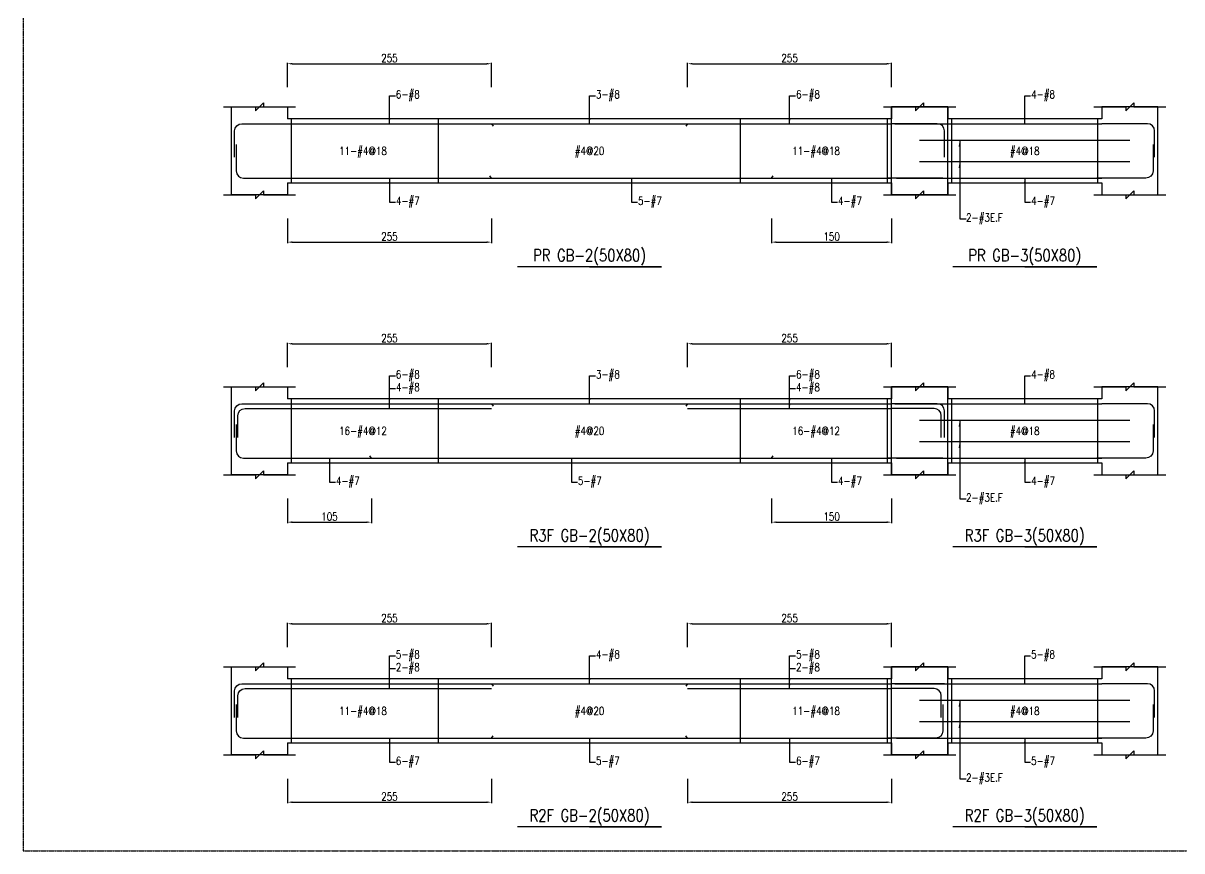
# Model space of a CAD drawing. Header units: millimetres. Extents: x 0 to 84580, y -12276 to 4373.
# Drawn here: x 26145 to 27593, y 0 to 1034 of the extents above; entities that cross this region are included whole.
import ezdxf
from ezdxf.enums import TextEntityAlignment as Align

# ---------------------------------------------------------------- set-up
doc = ezdxf.new("R2010")
doc.units = ezdxf.units.MM
doc.header["$MEASUREMENT"] = 0
doc.linetypes.add('CENTER', pattern=[2, 1.25, -0.25, 0.25, -0.25])
for name, color, linetype in [('S-DIM', 2, 'Continuous'), ('S-GRID', 1, 'CENTER'), ('S-LEADER', 2, 'Continuous'), ('S-RC', 130, 'Continuous'), ('S-REINF', 6, 'Continuous'), ('S-TEXT', 2, 'Continuous')]:
    doc.layers.add(name, color=color, linetype=linetype)
doc.styles.add('CS4', font='romans.shx', dxfattribs={"width": 0.8, "bigfont": 'lsp.shx'})
doc.styles.get("Standard").update_dxf_attribs({"font": 'arial.ttf'})
doc.dimstyles.new('ISO-25', dxfattribs={"dimtxt": 2.5, "dimasz": 2.5, "dimexe": 1.25, "dimexo": 0.625, "dimtad": 1, "dimtxsty": 'Standard', "dimcen": 2.5, "dimadec": 0, "dimazin": 0, "dimtfac": 1, "dimtmove": 0, "dimatfit": 3, "dimfxl": 0, "dimarcsym": 0})

# ---------------------------------------------------------------- blocks, each defined once
blk = doc.blocks.new('*D98')
at = {"layer": 'DEFPOINTS', "color": 0, "transparency": 16777216}
for p in [(26730.2, 283.8), (26475.2, 253.8), (26730.2, 253.8)]:
    blk.add_point(p, dxfattribs=at)
at = {"layer": 'S-DIM', "color": 0, "lineweight": -2, "transparency": 16777216}
for p, q in [((26475.2, 254.5), (26475.2, 285.1)), ((26481.2, 283.8), (26724.2, 283.8)), ((26730.2, 254.5), (26730.2, 285.1))]:
    blk.add_line(p, q, dxfattribs=at)
at = {"layer": 'S-DIM', "color": 0, "transparency": 16777216}
for points in [[(26481.2, 284.8), (26481.2, 282.8), (26475.2, 283.8)], [(26724.2, 284.8), (26724.2, 282.8), (26730.2, 283.8)]]:
    blk.add_solid(points, dxfattribs=at)
at = {"layer": 'S-DIM', "color": 0, "transparency": 16777216, "insert": (26602.7, 290.8), "char_height": 10, "attachment_point": 5, "style": 'CS4'}
blk.add_mtext('255', dxfattribs=at)
blk = doc.blocks.new('*D99')
at = {"layer": 'DEFPOINTS', "color": 0, "transparency": 16777216}
for p in [(27230.2, 283.8), (26975.2, 253.8), (27230.2, 253.8)]:
    blk.add_point(p, dxfattribs=at)
at = {"layer": 'S-DIM', "color": 0, "lineweight": -2, "transparency": 16777216}
for p, q in [((26975.2, 254.5), (26975.2, 285.1)), ((26981.2, 283.8), (27224.2, 283.8)), ((27230.2, 254.5), (27230.2, 285.1))]:
    blk.add_line(p, q, dxfattribs=at)
at = {"layer": 'S-DIM', "color": 0, "transparency": 16777216}
for points in [[(26981.2, 284.8), (26981.2, 282.8), (26975.2, 283.8)], [(27224.2, 284.8), (27224.2, 282.8), (27230.2, 283.8)]]:
    blk.add_solid(points, dxfattribs=at)
at = {"layer": 'S-DIM', "color": 0, "transparency": 16777216, "insert": (27102.7, 290.8), "char_height": 10, "attachment_point": 5, "style": 'CS4'}
blk.add_mtext('255', dxfattribs=at)
blk = doc.blocks.new('*D100')
at = {"layer": 'DEFPOINTS', "color": 0, "transparency": 16777216}
for p in [(26475.2, 90.8), (26730.2, 90.8), (26730.2, 60.8)]:
    blk.add_point(p, dxfattribs=at)
at = {"layer": 'S-DIM', "color": 0, "lineweight": -2, "transparency": 16777216}
for p, q in [((26475.2, 90.2), (26475.2, 59.6)), ((26730.2, 90.2), (26730.2, 59.6)), ((26481.2, 60.8), (26724.2, 60.8))]:
    blk.add_line(p, q, dxfattribs=at)
at = {"layer": 'S-DIM', "color": 0, "transparency": 16777216}
for points in [[(26481.2, 61.8), (26481.2, 59.8), (26475.2, 60.8)], [(26724.2, 61.8), (26724.2, 59.8), (26730.2, 60.8)]]:
    blk.add_solid(points, dxfattribs=at)
at = {"layer": 'S-DIM', "color": 0, "transparency": 16777216, "insert": (26602.7, 67.8), "char_height": 10, "attachment_point": 5, "style": 'CS4'}
blk.add_mtext('255', dxfattribs=at)
blk = doc.blocks.new('*D101')
at = {"layer": 'DEFPOINTS', "color": 0, "transparency": 16777216}
for p in [(26975.2, 90.8), (27230.2, 90.8), (27230.2, 60.8)]:
    blk.add_point(p, dxfattribs=at)
at = {"layer": 'S-DIM', "color": 0, "lineweight": -2, "transparency": 16777216}
for p, q in [((26975.2, 90.2), (26975.2, 59.6)), ((27230.2, 90.2), (27230.2, 59.6)), ((26981.2, 60.8), (27224.2, 60.8))]:
    blk.add_line(p, q, dxfattribs=at)
at = {"layer": 'S-DIM', "color": 0, "transparency": 16777216}
for points in [[(26981.2, 61.8), (26981.2, 59.8), (26975.2, 60.8)], [(27224.2, 61.8), (27224.2, 59.8), (27230.2, 60.8)]]:
    blk.add_solid(points, dxfattribs=at)
at = {"layer": 'S-DIM', "color": 0, "transparency": 16777216, "insert": (27102.7, 67.8), "char_height": 10, "attachment_point": 5, "style": 'CS4'}
blk.add_mtext('255', dxfattribs=at)
blk = doc.blocks.new('*D102')
at = {"layer": 'DEFPOINTS', "color": 0, "transparency": 16777216}
for p in [(26730.2, 633.8), (26475.2, 603.8), (26730.2, 603.8)]:
    blk.add_point(p, dxfattribs=at)
at = {"layer": 'S-DIM', "color": 0, "lineweight": -2, "transparency": 16777216}
for p, q in [((26475.2, 604.5), (26475.2, 635.1)), ((26481.2, 633.8), (26724.2, 633.8)), ((26730.2, 604.5), (26730.2, 635.1))]:
    blk.add_line(p, q, dxfattribs=at)
at = {"layer": 'S-DIM', "color": 0, "transparency": 16777216}
for points in [[(26481.2, 634.8), (26481.2, 632.8), (26475.2, 633.8)], [(26724.2, 634.8), (26724.2, 632.8), (26730.2, 633.8)]]:
    blk.add_solid(points, dxfattribs=at)
at = {"layer": 'S-DIM', "color": 0, "transparency": 16777216, "insert": (26602.7, 640.8), "char_height": 10, "attachment_point": 5, "style": 'CS4'}
blk.add_mtext('255', dxfattribs=at)
blk = doc.blocks.new('*D103')
at = {"layer": 'DEFPOINTS', "color": 0, "transparency": 16777216}
for p in [(27230.2, 633.8), (26975.2, 603.8), (27230.2, 603.8)]:
    blk.add_point(p, dxfattribs=at)
at = {"layer": 'S-DIM', "color": 0, "lineweight": -2, "transparency": 16777216}
for p, q in [((26975.2, 604.5), (26975.2, 635.1)), ((26981.2, 633.8), (27224.2, 633.8)), ((27230.2, 604.5), (27230.2, 635.1))]:
    blk.add_line(p, q, dxfattribs=at)
at = {"layer": 'S-DIM', "color": 0, "transparency": 16777216}
for points in [[(26981.2, 634.8), (26981.2, 632.8), (26975.2, 633.8)], [(27224.2, 634.8), (27224.2, 632.8), (27230.2, 633.8)]]:
    blk.add_solid(points, dxfattribs=at)
at = {"layer": 'S-DIM', "color": 0, "transparency": 16777216, "insert": (27102.7, 640.8), "char_height": 10, "attachment_point": 5, "style": 'CS4'}
blk.add_mtext('255', dxfattribs=at)
blk = doc.blocks.new('*D104')
at = {"layer": 'DEFPOINTS', "color": 0, "transparency": 16777216}
for p in [(26475.2, 440.8), (26580.2, 440.8), (26580.2, 410.8)]:
    blk.add_point(p, dxfattribs=at)
at = {"layer": 'S-DIM', "color": 0, "lineweight": -2, "transparency": 16777216}
for p, q in [((26475.2, 440.2), (26475.2, 409.6)), ((26580.2, 440.2), (26580.2, 409.6)), ((26481.2, 410.8), (26574.2, 410.8))]:
    blk.add_line(p, q, dxfattribs=at)
at = {"layer": 'S-DIM', "color": 0, "transparency": 16777216}
for points in [[(26481.2, 411.8), (26481.2, 409.8), (26475.2, 410.8)], [(26574.2, 411.8), (26574.2, 409.8), (26580.2, 410.8)]]:
    blk.add_solid(points, dxfattribs=at)
at = {"layer": 'S-DIM', "color": 0, "transparency": 16777216, "insert": (26527.7, 417.8), "char_height": 10, "attachment_point": 5, "style": 'CS4'}
blk.add_mtext('105', dxfattribs=at)
blk = doc.blocks.new('*D105')
at = {"layer": 'DEFPOINTS', "color": 0, "transparency": 16777216}
for p in [(27080.2, 440.8), (27230.2, 440.8), (27230.2, 410.8)]:
    blk.add_point(p, dxfattribs=at)
at = {"layer": 'S-DIM', "color": 0, "lineweight": -2, "transparency": 16777216}
for p, q in [((27080.2, 440.2), (27080.2, 409.6)), ((27230.2, 440.2), (27230.2, 409.6)), ((27086.2, 410.8), (27224.2, 410.8))]:
    blk.add_line(p, q, dxfattribs=at)
at = {"layer": 'S-DIM', "color": 0, "transparency": 16777216}
for points in [[(27086.2, 411.8), (27086.2, 409.8), (27080.2, 410.8)], [(27224.2, 411.8), (27224.2, 409.8), (27230.2, 410.8)]]:
    blk.add_solid(points, dxfattribs=at)
at = {"layer": 'S-DIM', "color": 0, "transparency": 16777216, "insert": (27155.2, 417.8), "char_height": 10, "attachment_point": 5, "style": 'CS4'}
blk.add_mtext('150', dxfattribs=at)
blk = doc.blocks.new('*D106')
at = {"layer": 'DEFPOINTS', "color": 0, "transparency": 16777216}
for p in [(26730.2, 983.8), (26475.2, 953.8), (26730.2, 953.8)]:
    blk.add_point(p, dxfattribs=at)
at = {"layer": 'S-DIM', "color": 0, "lineweight": -2, "transparency": 16777216}
for p, q in [((26475.2, 954.5), (26475.2, 985.1)), ((26730.2, 954.5), (26730.2, 985.1)), ((26481.2, 983.8), (26724.2, 983.8))]:
    blk.add_line(p, q, dxfattribs=at)
at = {"layer": 'S-DIM', "color": 0, "transparency": 16777216}
for points in [[(26481.2, 984.8), (26481.2, 982.8), (26475.2, 983.8)], [(26724.2, 984.8), (26724.2, 982.8), (26730.2, 983.8)]]:
    blk.add_solid(points, dxfattribs=at)
at = {"layer": 'S-DIM', "color": 0, "transparency": 16777216, "insert": (26602.7, 990.8), "char_height": 10, "attachment_point": 5, "style": 'CS4'}
blk.add_mtext('255', dxfattribs=at)
blk = doc.blocks.new('*D125')
at = {"layer": 'DEFPOINTS', "color": 0, "transparency": 16777216}
for p in [(27230.2, 983.8), (26975.2, 953.8), (27230.2, 953.8)]:
    blk.add_point(p, dxfattribs=at)
at = {"layer": 'S-DIM', "color": 0, "lineweight": -2, "transparency": 16777216}
for p, q in [((26975.2, 954.5), (26975.2, 985.1)), ((27230.2, 954.5), (27230.2, 985.1)), ((26981.2, 983.8), (27224.2, 983.8))]:
    blk.add_line(p, q, dxfattribs=at)
at = {"layer": 'S-DIM', "color": 0, "transparency": 16777216}
for points in [[(26981.2, 984.8), (26981.2, 982.8), (26975.2, 983.8)], [(27224.2, 984.8), (27224.2, 982.8), (27230.2, 983.8)]]:
    blk.add_solid(points, dxfattribs=at)
at = {"layer": 'S-DIM', "color": 0, "transparency": 16777216, "insert": (27102.7, 990.8), "char_height": 10, "attachment_point": 5, "style": 'CS4'}
blk.add_mtext('255', dxfattribs=at)
blk = doc.blocks.new('*D126')
at = {"layer": 'DEFPOINTS', "color": 0, "transparency": 16777216}
for p in [(26475.2, 790.8), (26730.2, 790.8), (26730.2, 760.8)]:
    blk.add_point(p, dxfattribs=at)
at = {"layer": 'S-DIM', "color": 0, "lineweight": -2, "transparency": 16777216}
for p, q in [((26475.2, 790.2), (26475.2, 759.6)), ((26730.2, 790.2), (26730.2, 759.6)), ((26481.2, 760.8), (26724.2, 760.8))]:
    blk.add_line(p, q, dxfattribs=at)
at = {"layer": 'S-DIM', "color": 0, "transparency": 16777216}
for points in [[(26481.2, 761.8), (26481.2, 759.8), (26475.2, 760.8)], [(26724.2, 761.8), (26724.2, 759.8), (26730.2, 760.8)]]:
    blk.add_solid(points, dxfattribs=at)
at = {"layer": 'S-DIM', "color": 0, "transparency": 16777216, "insert": (26602.7, 767.8), "char_height": 10, "attachment_point": 5, "style": 'CS4'}
blk.add_mtext('255', dxfattribs=at)
blk = doc.blocks.new('*D127')
at = {"layer": 'DEFPOINTS', "color": 0, "transparency": 16777216}
for p in [(27080.2, 790.8), (27230.2, 790.8), (27230.2, 760.8)]:
    blk.add_point(p, dxfattribs=at)
at = {"layer": 'S-DIM', "color": 0, "lineweight": -2, "transparency": 16777216}
for p, q in [((27080.2, 790.2), (27080.2, 759.6)), ((27230.2, 790.2), (27230.2, 759.6)), ((27086.2, 760.8), (27224.2, 760.8))]:
    blk.add_line(p, q, dxfattribs=at)
at = {"layer": 'S-DIM', "color": 0, "transparency": 16777216}
for points in [[(27086.2, 761.8), (27086.2, 759.8), (27080.2, 760.8)], [(27224.2, 761.8), (27224.2, 759.8), (27230.2, 760.8)]]:
    blk.add_solid(points, dxfattribs=at)
at = {"layer": 'S-DIM', "color": 0, "transparency": 16777216, "insert": (27155.2, 767.8), "char_height": 10, "attachment_point": 5, "style": 'CS4'}
blk.add_mtext('150', dxfattribs=at)

msp = doc.modelspace()

# ---------------------------------------------------------------- linework, layer by layer
at = {"layer": 'S-GRID'}
msp.add_lwpolyline([(26145, 0), (29374, 0), (29374, 2069), (26145, 2069), (26145, 0)], dxfattribs=at)
at = {"layer": 'S-RC'}
for points in [[(26395.224, 929.827), (26435.224, 929.82), (26435.223, 924.82), (26445.225, 934.818), (26445.224, 929.818), (26485.224, 929.81)], [(26475.224, 834.827), (26475.224, 819.827), (26405.224, 819.827), (26405.224, 929.827), (26475.224, 929.827), (26475.224, 914.827)], [(27220.224, 929.827), (27260.224, 929.82), (27260.223, 924.82), (27270.225, 934.818), (27270.224, 929.818), (27310.224, 929.81)], [(27220.224, 929.827), (27260.224, 929.82), (27260.223, 924.82), (27270.225, 934.818), (27270.224, 929.818), (27310.224, 929.81)], [(27230.224, 834.827), (27230.224, 819.827), (27300.224, 819.827), (27300.224, 929.827), (27230.224, 929.827), (27230.224, 914.827)], [(27300.224, 834.827), (27300.224, 819.827), (27230.224, 819.827), (27230.224, 929.827), (27300.224, 929.827), (27300.224, 914.827)], [(27482.824, 929.827), (27522.824, 929.82), (27522.823, 924.82), (27532.825, 934.818), (27532.824, 929.818), (27572.824, 929.81)], [(27492.824, 834.827), (27492.824, 819.827), (27562.824, 819.827), (27562.824, 929.827), (27492.824, 929.827), (27492.824, 914.827)], [(27230.224, 914.827), (26475.224, 914.827)], [(27492.824, 914.827), (27300.224, 914.827)], [(26475.224, 834.827), (27230.224, 834.827)], [(27300.224, 834.827), (27492.824, 834.827)], [(26395.224, 819.827), (26435.224, 819.82), (26435.223, 814.82), (26445.225, 824.818), (26445.224, 819.818), (26485.224, 819.81)], [(27220.224, 819.827), (27260.224, 819.82), (27260.223, 814.82), (27270.225, 824.818), (27270.224, 819.818), (27310.224, 819.81)], [(27220.224, 819.827), (27260.224, 819.82), (27260.223, 814.82), (27270.225, 824.818), (27270.224, 819.818), (27310.224, 819.81)], [(27482.824, 819.827), (27522.824, 819.82), (27522.823, 814.82), (27532.825, 824.818), (27532.824, 819.818), (27572.824, 819.81)], [(26852.724, 729.827), (26942.724, 729.827), (26762.724, 729.827)], [(27396.524, 729.827), (27486.524, 729.827), (27306.524, 729.827)], [(26395.224, 579.827), (26435.224, 579.82), (26435.223, 574.82), (26445.225, 584.818), (26445.224, 579.818), (26485.224, 579.81)], [(26475.224, 484.827), (26475.224, 469.827), (26405.224, 469.827), (26405.224, 579.827), (26475.224, 579.827), (26475.224, 564.827)], [(27220.224, 579.827), (27260.224, 579.82), (27260.223, 574.82), (27270.225, 584.818), (27270.224, 579.818), (27310.224, 579.81)], [(27220.224, 579.827), (27260.224, 579.82), (27260.223, 574.82), (27270.225, 584.818), (27270.224, 579.818), (27310.224, 579.81)], [(27230.224, 484.827), (27230.224, 469.827), (27300.224, 469.827), (27300.224, 579.827), (27230.224, 579.827), (27230.224, 564.827)], [(27300.224, 484.827), (27300.224, 469.827), (27230.224, 469.827), (27230.224, 579.827), (27300.224, 579.827), (27300.224, 564.827)], [(27482.824, 579.827), (27522.824, 579.82), (27522.823, 574.82), (27532.825, 584.818), (27532.824, 579.818), (27572.824, 579.81)], [(27492.824, 484.827), (27492.824, 469.827), (27562.824, 469.827), (27562.824, 579.827), (27492.824, 579.827), (27492.824, 564.827)], [(27230.224, 564.827), (26475.224, 564.827)], [(27492.824, 564.827), (27300.224, 564.827)], [(26475.224, 484.827), (27230.224, 484.827)], [(27300.224, 484.827), (27492.824, 484.827)], [(26395.224, 469.827), (26435.224, 469.82), (26435.223, 464.82), (26445.225, 474.818), (26445.224, 469.818), (26485.224, 469.81)], [(27220.224, 469.827), (27260.224, 469.82), (27260.223, 464.82), (27270.225, 474.818), (27270.224, 469.818), (27310.224, 469.81)], [(27220.224, 469.827), (27260.224, 469.82), (27260.223, 464.82), (27270.225, 474.818), (27270.224, 469.818), (27310.224, 469.81)], [(27482.824, 469.827), (27522.824, 469.82), (27522.823, 464.82), (27532.825, 474.818), (27532.824, 469.818), (27572.824, 469.81)], [(26852.724, 379.827), (26942.724, 379.827), (26762.724, 379.827)], [(27396.524, 379.827), (27486.524, 379.827), (27306.524, 379.827)], [(26395.224, 229.827), (26435.224, 229.82), (26435.223, 224.82), (26445.225, 234.818), (26445.224, 229.818), (26485.224, 229.81)], [(27220.224, 229.827), (27260.224, 229.82), (27260.223, 224.82), (27270.225, 234.818), (27270.224, 229.818), (27310.224, 229.81)], [(27220.224, 229.827), (27260.224, 229.82), (27260.223, 224.82), (27270.225, 234.818), (27270.224, 229.818), (27310.224, 229.81)], [(27482.824, 229.827), (27522.824, 229.82), (27522.823, 224.82), (27532.825, 234.818), (27532.824, 229.818), (27572.824, 229.81)], [(26475.224, 134.827), (26475.224, 119.827), (26405.224, 119.827), (26405.224, 229.827), (26475.224, 229.827), (26475.224, 214.827)], [(27230.224, 134.827), (27230.224, 119.827), (27300.224, 119.827), (27300.224, 229.827), (27230.224, 229.827), (27230.224, 214.827)], [(27300.224, 134.827), (27300.224, 119.827), (27230.224, 119.827), (27230.224, 229.827), (27300.224, 229.827), (27300.224, 214.827)], [(27492.824, 134.827), (27492.824, 119.827), (27562.824, 119.827), (27562.824, 229.827), (27492.824, 229.827), (27492.824, 214.827)], [(27230.224, 214.827), (26475.224, 214.827)], [(27492.824, 214.827), (27300.224, 214.827)], [(26475.224, 134.827), (27230.224, 134.827)], [(27300.224, 134.827), (27492.824, 134.827)], [(26395.224, 119.827), (26435.224, 119.82), (26435.223, 114.82), (26445.225, 124.818), (26445.224, 119.818), (26485.224, 119.81)], [(27220.224, 119.827), (27260.224, 119.82), (27260.223, 114.82), (27270.225, 124.818), (27270.224, 119.818), (27310.224, 119.81)], [(27220.224, 119.827), (27260.224, 119.82), (27260.223, 114.82), (27270.225, 124.818), (27270.224, 119.818), (27310.224, 119.81)], [(27482.824, 119.827), (27522.824, 119.82), (27522.823, 114.82), (27532.825, 124.818), (27532.824, 119.818), (27572.824, 119.81)], [(26852.724, 29.827), (26942.724, 29.827), (26762.724, 29.827)], [(27396.524, 29.827), (27486.524, 29.827), (27306.524, 29.827)]]:
    msp.add_lwpolyline(points, dxfattribs=at)
at = {"layer": 'S-REINF', "color": 1}
for points in [[(26480.224, 834.827), (26480.224, 914.827)], [(26663.974, 834.827), (26663.974, 914.827)], [(27041.474, 834.827), (27041.474, 914.827)], [(27225.224, 834.827), (27225.224, 914.827)], [(27305.224, 834.827), (27305.224, 914.827)], [(27487.824, 834.827), (27487.824, 914.827)], [(27265.224, 888.161), (27527.824, 888.161)], [(27265.224, 861.494), (27527.824, 861.494)], [(26480.224, 484.827), (26480.224, 564.827)], [(26663.974, 484.827), (26663.974, 564.827)], [(27041.474, 484.827), (27041.474, 564.827)], [(27225.224, 484.827), (27225.224, 564.827)], [(27305.224, 484.827), (27305.224, 564.827)], [(27487.824, 484.827), (27487.824, 564.827)], [(27265.224, 538.161), (27527.824, 538.161)], [(27265.224, 511.494), (27527.824, 511.494)], [(26480.224, 134.827), (26480.224, 214.827)], [(26663.974, 134.827), (26663.974, 214.827)], [(27041.474, 134.827), (27041.474, 214.827)], [(27225.224, 134.827), (27225.224, 214.827)], [(27305.224, 134.827), (27305.224, 214.827)], [(27487.824, 134.827), (27487.824, 214.827)], [(27265.224, 188.161), (27527.824, 188.161)], [(27265.224, 161.494), (27527.824, 161.494)]]:
    msp.add_lwpolyline(points, dxfattribs=at)
at = {"layer": 'S-REINF'}
for points in [[(26409.224, 866.827), (26409.224, 899.827, -0.41421356), (26418.224, 908.827), (26475.224, 908.827)], [(27296.224, 866.827), (27296.224, 899.827, 0.41421356), (27287.224, 908.827), (27230.224, 908.827)], [(27558.824, 866.827), (27558.824, 899.827, 0.41421356), (27549.824, 908.827), (27492.824, 908.827)], [(26411.224, 882.827), (26411.224, 849.827, 0.41421356), (26420.224, 840.827), (26475.224, 840.827)], [(27556.824, 882.827), (27556.824, 849.827, -0.41421356), (27547.824, 840.827), (27486.824, 840.827)], [(26409.224, 516.827), (26409.224, 549.827, -0.41421356), (26418.224, 558.827), (26475.224, 558.827)], [(26413.224, 516.827), (26413.224, 543.827, -0.41421356), (26422.224, 552.827), (26475.224, 552.827)], [(27296.224, 516.827), (27296.224, 549.827, 0.41421356), (27287.224, 558.827), (27230.224, 558.827)], [(27292.224, 516.827), (27292.224, 543.827, 0.41421356), (27283.224, 552.827), (27230.224, 552.827)], [(27558.824, 516.827), (27558.824, 549.827, 0.41421356), (27549.824, 558.827), (27492.824, 558.827)], [(26411.224, 532.827), (26411.224, 499.827, 0.41421356), (26420.224, 490.827), (26475.224, 490.827)], [(27556.824, 532.827), (27556.824, 499.827, -0.41421356), (27547.824, 490.827), (27486.824, 490.827)], [(26409.224, 166.827), (26409.224, 199.827, -0.41421356), (26418.224, 208.827), (26475.224, 208.827)], [(26413.224, 166.827), (26413.224, 193.827, -0.41421356), (26422.224, 202.827), (26475.224, 202.827)], [(27292.224, 166.827), (27292.224, 193.827, 0.41421356), (27283.224, 202.827), (27230.224, 202.827)], [(27558.824, 166.827), (27558.824, 199.827, 0.41421356), (27549.824, 208.827), (27492.824, 208.827)], [(26411.224, 182.827), (26411.224, 149.827, 0.41421356), (26420.224, 140.827), (26475.224, 140.827)], [(27294.224, 182.827), (27294.224, 149.827, -0.41421356), (27285.224, 140.827), (27224.224, 140.827)], [(27556.824, 182.827), (27556.824, 149.827, -0.41421356), (27547.824, 140.827), (27486.824, 140.827)]]:
    msp.add_lwpolyline(points, format="xyb", dxfattribs=at)
for points in [[(26475.224, 908.827), (26730.224, 908.827)], [(26730.224, 908.827), (26732.224, 905.827)], [(26730.224, 908.827), (26975.224, 908.827)], [(26975.224, 908.827), (26973.224, 905.827)], [(26975.224, 908.827), (27230.224, 908.827)], [(27234.224, 908.827), (27300.224, 908.827)], [(27300.224, 908.827), (27492.824, 908.827)], [(26475.224, 840.827), (26730.224, 840.827)], [(26730.224, 840.827), (26728.224, 843.827)], [(26730.224, 840.827), (27080.224, 840.827)], [(27080.224, 840.827), (27082.224, 843.827)], [(27080.224, 840.827), (27230.224, 840.827)], [(27294.224, 840.827), (27224.224, 840.827)], [(27236.224, 840.827), (27300.224, 840.827)], [(27300.224, 840.827), (27492.824, 840.827)], [(26475.224, 558.827), (26730.224, 558.827)], [(26475.224, 552.827), (26730.224, 552.827)], [(26730.224, 558.827), (26732.224, 555.827)], [(26730.224, 558.827), (26975.224, 558.827)], [(26975.224, 558.827), (26973.224, 555.827)], [(26975.224, 558.827), (27230.224, 558.827)], [(26975.224, 552.827), (27230.224, 552.827)], [(27234.224, 558.827), (27300.224, 558.827)], [(27300.224, 558.827), (27492.824, 558.827)], [(26580.224, 490.827), (26578.224, 493.827)], [(27080.224, 490.827), (27082.224, 493.827)], [(26475.224, 490.827), (26580.224, 490.827)], [(26580.224, 490.827), (27080.224, 490.827)], [(27080.224, 490.827), (27230.224, 490.827)], [(27294.224, 490.827), (27224.224, 490.827)], [(27236.224, 490.827), (27300.224, 490.827)], [(27300.224, 490.827), (27492.824, 490.827)], [(26475.224, 208.827), (26730.224, 208.827)], [(26475.224, 202.827), (26730.224, 202.827)], [(26730.224, 208.827), (26732.224, 205.827)], [(26730.224, 208.827), (26975.224, 208.827)], [(26975.224, 208.827), (26973.224, 205.827)], [(26975.224, 208.827), (27230.224, 208.827)], [(26975.224, 202.827), (27230.224, 202.827)], [(27296.224, 208.827), (27230.224, 208.827)], [(27234.224, 208.827), (27300.224, 208.827)], [(27300.224, 208.827), (27492.824, 208.827)], [(26475.224, 140.827), (26730.224, 140.827)], [(26730.224, 140.827), (26732.224, 143.827)], [(26730.224, 140.827), (26975.224, 140.827)], [(26975.224, 140.827), (26973.224, 143.827)], [(26975.224, 140.827), (27230.224, 140.827)], [(27236.224, 140.827), (27300.224, 140.827)], [(27300.224, 140.827), (27492.824, 140.827)]]:
    msp.add_lwpolyline(points, dxfattribs=at)

# ---------------------------------------------------------------- texts
at = {"layer": 'S-LEADER', "char_height": 10, "attachment_point": 4, "style": 'CS4'}
for s, insert in [('6-#8', (26610.724, 943.827)), ('3-#8', (26860.724, 943.827)), ('6-#8', (27110.724, 943.827)), ('4-#8', (27404.524, 943.827)), ('4-#7', (26610.724, 810.827)), ('5-#7', (26913.224, 810.827)), ('4-#7', (27163.224, 810.827)), ('4-#7', (27404.524, 810.827)), ('6-#8', (26610.724, 593.827)), ('3-#8', (26860.724, 593.827)), ('6-#8', (27110.724, 593.827)), ('4-#8', (27404.524, 593.827)), ('4-#8', (26610.724, 577.827)), ('4-#8', (27110.724, 577.827)), ('4-#7', (26535.724, 460.827)), ('5-#7', (26838.224, 460.827)), ('4-#7', (27163.224, 460.827)), ('4-#7', (27404.524, 460.827)), ('5-#8', (26610.724, 243.827)), ('4-#8', (26860.724, 243.827)), ('5-#8', (27110.724, 243.827)), ('5-#8', (27404.524, 243.827)), ('2-#8', (26610.724, 227.827)), ('2-#8', (27110.724, 227.827)), ('6-#7', (26610.724, 110.827)), ('5-#7', (26860.724, 110.827)), ('6-#7', (27110.724, 110.827)), ('5-#7', (27404.524, 110.827))]:
    msp.add_mtext(s, dxfattribs=dict(at, insert=insert))
at = {"layer": 'S-LEADER', "color": 3, "char_height": 10, "attachment_point": 4, "style": 'CS4'}
for insert in [(27323.224, 789.827), (27323.224, 439.827), (27323.224, 89.827)]:
    msp.add_mtext('2-#3E.F', dxfattribs=dict(at, insert=insert))
at = {"layer": 'S-RC', "style": 'CS4', "width": 0.8}
for s, p in [('PR GB-2(50X80)', (26852.724, 736.827)), ('PR GB-3(50X80)', (27396.524, 736.827)), ('R3F GB-2(50X80)', (26852.724, 386.827)), ('R3F GB-3(50X80)', (27396.524, 386.827)), ('R2F GB-2(50X80)', (26852.724, 36.827)), ('R2F GB-3(50X80)', (27396.524, 36.827))]:
    msp.add_text(s, height=15, dxfattribs=at).set_placement(p, align=Align.CENTER)
at = {"layer": 'S-TEXT', "color": 1, "style": 'CS4', "width": 0.8}
for s, p in [('11-#4@18', (26569.599, 869.827)), ('#4@20', (26852.724, 869.827)), ('11-#4@18', (27135.849, 869.827)), ('#4@18', (27396.524, 869.827)), ('16-#4@12', (26569.599, 519.827)), ('#4@20', (26852.724, 519.827)), ('16-#4@12', (27135.849, 519.827)), ('#4@18', (27396.524, 519.827)), ('11-#4@18', (26569.599, 169.827)), ('#4@20', (26852.724, 169.827)), ('11-#4@18', (27135.849, 169.827)), ('#4@18', (27396.524, 169.827))]:
    msp.add_text(s, height=10, dxfattribs=at).set_placement(p, align=Align.CENTER)

# ---------------------------------------------------------------- dimensions: what is measured, and where the dimension line sits
at = {"layer": 'S-DIM'}
for p1, p2, distance, picture, middle in [((26475.224, 953.827), (26730.224, 953.827), 30, '*D106', (26602.724, 990.827)), ((26975.224, 953.827), (27230.224, 953.827), 30, '*D125', (27102.724, 990.827)), ((26475.224, 790.827), (26730.224, 790.827), -30, '*D126', (26602.724, 767.827)), ((27080.224, 790.827), (27230.224, 790.827), -30, '*D127', (27155.224, 767.827)), ((26475.224, 603.827), (26730.224, 603.827), 30, '*D102', (26602.724, 640.827)), ((26975.224, 603.827), (27230.224, 603.827), 30, '*D103', (27102.724, 640.827)), ((26475.224, 440.827), (26580.224, 440.827), -30, '*D104', (26527.724, 417.827)), ((27080.224, 440.827), (27230.224, 440.827), -30, '*D105', (27155.224, 417.827)), ((26475.224, 253.827), (26730.224, 253.827), 30, '*D98', (26602.724, 290.827)), ((26975.224, 253.827), (27230.224, 253.827), 30, '*D99', (27102.724, 290.827)), ((26475.224, 90.827), (26730.224, 90.827), -30, '*D100', (26602.724, 67.827)), ((26975.224, 90.827), (27230.224, 90.827), -30, '*D101', (27102.724, 67.827))]:
    dim = msp.add_aligned_dim(p1=p1, p2=p2, distance=distance, dimstyle='ISO-25', override={"dimtxt": 10, "dimasz": 6, "dimgap": 2, "dimtxsty": 'CS4'}, dxfattribs=at)
    dim.commit()
    dim.dimension.update_dxf_attribs({"geometry": picture, "text_midpoint": middle})

# ---------------------------------------------------------------- leaders
at = {"layer": 'S-LEADER', "annotation_type": 0, "has_hookline": 1, "hookline_direction": 0}
for points, override, text_width in [([(26602.724, 908.827), (26602.724, 943.827), (26610.099, 943.827)], {"dimasz": 6, "dimtad": 0}, 30.476), ([(26852.724, 908.827), (26852.724, 943.827), (26860.099, 943.827)], {"dimasz": 6, "dimtad": 0}, 30.857), ([(27102.724, 908.827), (27102.724, 943.827), (27110.099, 943.827)], {"dimasz": 6, "dimtad": 0}, 30.476), ([(27396.524, 908.827), (27396.524, 943.827), (27403.899, 943.827)], {"dimasz": 6, "dimtad": 0}, 30.857), ([(27315.224, 861.494), (27315.224, 789.827), (27322.599, 789.827)], {"dimasz": 8, "dimtad": 0}, 49.524), ([(26602.724, 840.827), (26602.724, 810.827), (26610.099, 810.827)], {"dimasz": 6, "dimtad": 0}, 30.857), ([(26905.224, 840.827), (26905.224, 810.827), (26912.599, 810.827)], {"dimasz": 6, "dimtad": 0}, 30.857), ([(27155.224, 840.827), (27155.224, 810.827), (27162.599, 810.827)], {"dimasz": 6, "dimtad": 0}, 30.857), ([(27396.524, 840.827), (27396.524, 810.827), (27403.899, 810.827)], {"dimasz": 6, "dimtad": 0}, 30.857), ([(26602.724, 558.827), (26602.724, 593.827), (26610.099, 593.827)], {"dimasz": 6, "dimtad": 0}, 30.476), ([(26852.724, 558.827), (26852.724, 593.827), (26860.099, 593.827)], {"dimasz": 6, "dimtad": 0}, 30.857), ([(27102.724, 558.827), (27102.724, 593.827), (27110.099, 593.827)], {"dimasz": 6, "dimtad": 0}, 30.476), ([(27396.524, 558.827), (27396.524, 593.827), (27403.899, 593.827)], {"dimasz": 6, "dimtad": 0}, 30.857), ([(26602.724, 552.827), (26602.724, 577.827), (26610.099, 577.827)], {"dimasz": 6, "dimtad": 0}, 30.857), ([(27102.724, 552.827), (27102.724, 577.827), (27110.099, 577.827)], {"dimasz": 6, "dimtad": 0}, 30.857), ([(27315.224, 511.494), (27315.224, 439.827), (27322.599, 439.827)], {"dimasz": 8, "dimtad": 0}, 49.524), ([(26527.724, 490.827), (26527.724, 460.827), (26535.099, 460.827)], {"dimasz": 6, "dimtad": 0}, 30.857), ([(26830.224, 490.827), (26830.224, 460.827), (26837.599, 460.827)], {"dimasz": 6, "dimtad": 0}, 30.857), ([(27155.224, 490.827), (27155.224, 460.827), (27162.599, 460.827)], {"dimasz": 6, "dimtad": 0}, 30.857), ([(27396.524, 490.827), (27396.524, 460.827), (27403.899, 460.827)], {"dimasz": 6, "dimtad": 0}, 30.857), ([(26602.724, 208.827), (26602.724, 243.827), (26610.099, 243.827)], {"dimasz": 6, "dimtad": 0}, 30.857), ([(26852.724, 208.827), (26852.724, 243.827), (26860.099, 243.827)], {"dimasz": 6, "dimtad": 0}, 30.857), ([(27102.724, 208.827), (27102.724, 243.827), (27110.099, 243.827)], {"dimasz": 6, "dimtad": 0}, 30.857), ([(27396.524, 208.827), (27396.524, 243.827), (27403.899, 243.827)], {"dimasz": 6, "dimtad": 0}, 30.857), ([(26602.724, 202.827), (26602.724, 227.827), (26610.099, 227.827)], {"dimasz": 6, "dimtad": 0}, 30.857), ([(27102.724, 202.827), (27102.724, 227.827), (27110.099, 227.827)], {"dimasz": 6, "dimtad": 0}, 30.857), ([(27315.224, 161.494), (27315.224, 89.827), (27322.599, 89.827)], {"dimasz": 8, "dimtad": 0}, 49.524), ([(26602.724, 140.827), (26602.724, 110.827), (26610.099, 110.827)], {"dimasz": 6, "dimtad": 0}, 30.476), ([(26852.724, 140.827), (26852.724, 110.827), (26860.099, 110.827)], {"dimasz": 6, "dimtad": 0}, 30.857), ([(27102.724, 140.827), (27102.724, 110.827), (27110.099, 110.827)], {"dimasz": 6, "dimtad": 0}, 30.476), ([(27396.524, 140.827), (27396.524, 110.827), (27403.899, 110.827)], {"dimasz": 6, "dimtad": 0}, 30.857)]:
    msp.add_leader(points, dimstyle='ISO-25', override=override, dxfattribs=dict(at, text_width=text_width))
at = {"layer": 'S-LEADER'}
for points in [[(27315.224, 888.161), (27315.224, 789.827), (27323.224, 789.827)], [(27315.224, 538.161), (27315.224, 439.827), (27323.224, 439.827)], [(27315.224, 188.161), (27315.224, 89.827), (27323.224, 89.827)]]:
    msp.add_leader(points, dimstyle='ISO-25', override={"dimasz": 8}, dxfattribs=at)

doc.saveas('drawing.dxf')
